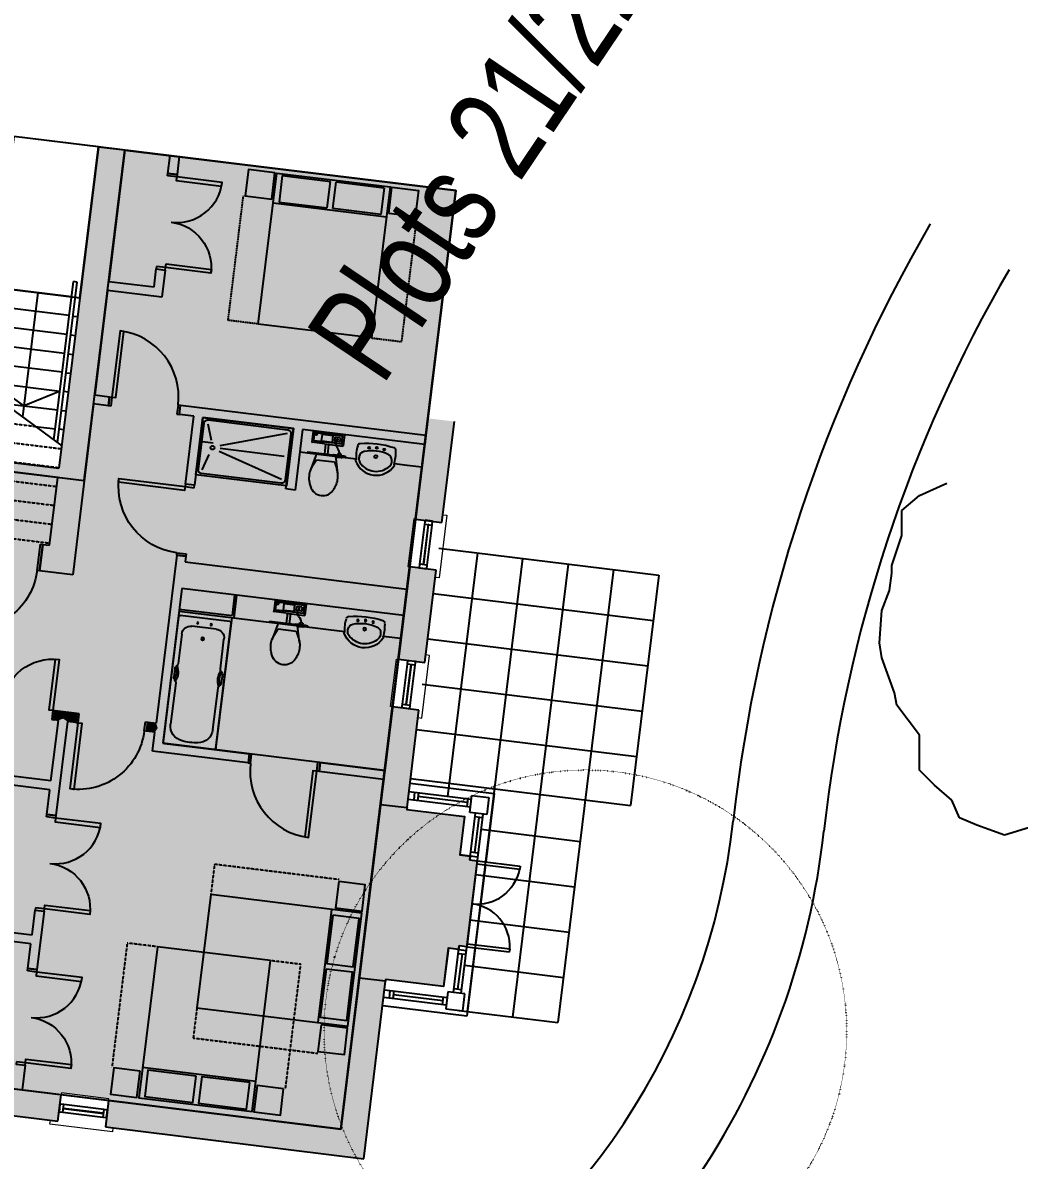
# Model space of a CAD drawing. Header units: millimetres. Extents: x 4912249 to 5235068, y 4796975 to 5005561.
# Drawn here: x 5096107 to 5109211, y 4966247 to 4981200 of the extents above; entities that cross this region are included whole.
import ezdxf

# ---------------------------------------------------------------- set-up
doc = ezdxf.new("R2010")
doc.units = ezdxf.units.MM
doc.linetypes.add('7715_N1_FP00$0$HIDDEN2', pattern=[4.7625, 3.175, -1.5875])
doc.linetypes.add('7715_SP01$0$ACAD_ISO07W100', pattern=[3, 0, -3])
for name, color, linetype, true_color in [('7715_ILU Area 1_FP00$0$_price band colour 4', 7, 'Continuous', 0xfabdcc), ('7715_ILU Area 1_FP00$0$_unit type N1 colour', 7, 'Continuous', 0x9ebfe3), ('7715_ILU Area 1_FP00$0$A012_N_SALES AREA', 7, 'Continuous', 0xffadeb)]:
    doc.layers.add(name, color=color, linetype=linetype, true_color=true_color)
for name, color, linetype in [('7715_ILU Area 1_FP00$0$A001A_xref insert', 7, 'Continuous'), ('7715_ILU Area 1_FP00$0$A201G_External Walls', 3, 'Continuous'), ('7715_ILU Area 1_FP00$0$A252G_Ext Windows', 7, 'Continuous'), ('7715_N1_FP00$0$A212GI_Internal walls', 3, 'Continuous'), ('7715_N1_FP00$0$A262G_internal doors', 7, 'Continuous'), ('7715_N1_FP00$0$A351G_stair struct', 1, 'Continuous'), ('7715_N1_FP00$0$A352G_stair balustrade', 1, 'Continuous'), ('7715_N1_FP00$0$A740G_sanitaryware', 1, 'Continuous'), ('7715_N1_FP00$0$Access Zone', 7, '7715_N1_FP00$0$HIDDEN2'), ('7715_N1_FP00$0$Furniture', 1, 'Continuous'), ('7715_N1_FP00$0$Furniture_ Bed location 2', 1, 'Continuous'), ('7715_N1_FP00$0$Furniture_Bed location 1', 1, 'Continuous'), ('7715_SP01$0$A941G_trees', 3, 'Continuous'), ('7715_SP01$0$Trees_removed', 1, '7715_SP01$0$ACAD_ISO07W100')]:
    doc.layers.add(name, color=color, linetype=linetype)
for name, color, linetype, plot in [('7715_N1_FP00$0$A012M_floor area', 6, 'Continuous', False), ('7715_SP01$0$Footpaths', 7, 'Continuous', False), ('7715_SP01$0$Patio Areas', 7, 'Continuous', False), ('7715_SP01$0$Text & Dims', 7, 'Continuous', False)]:
    doc.layers.add(name, color=color, linetype=linetype, plot=plot)
doc.layers.get('0').off()
doc.styles.add('7715_SP01$0$TITLE', font='ARIALN.TTF', dxfattribs={"width": 0.9})

# ---------------------------------------------------------------- blocks, each defined once
blk = doc.blocks.new('7715_ILU Area 1_FP00$0$2376mm square bay window with casement doors')
at = {"layer": '7715_ILU Area 1_FP00$0$A252G_Ext Windows', "lineweight": -3}
for p, q in [((581, 1002), (581, 1571)), ((581, 1571), (621, 1571)), ((621, 1002), (621, 1571)), ((1679, 1002), (1679, 1571)), ((1719, 1571), (1679, 1571)), ((1719, 1002), (1719, 1571)), ((-38, 1002), (2338, 1002)), ((581, 902), (-38, 902)), ((12, 1002), (12, 902)), ((12, 952), (481, 952)), ((481, 1002), (481, 902)), ((531, 1002), (531, 902)), ((581, 902), (581, 1002)), ((1719, 1002), (1719, 902)), ((2338, 902), (1719, 902)), ((1769, 902), (1769, 1002)), ((1819, 902), (1819, 1002)), ((1819, 952), (2288, 952)), ((2288, 1002), (2288, 902)), ((-212, 0), (-212, 828)), ((-212, 778), (-112, 778)), ((-162, 778), (-162, 125)), ((-112, 0), (-112, 828)), ((2412, 0), (2412, 828)), ((2512, 778), (2412, 778)), ((2462, 778), (2462, 125)), ((2512, 0), (2512, 828)), ((-212, 125), (-112, 125)), ((-212, 75), (-112, 75)), ((2512, 125), (2412, 125)), ((2512, 75), (2412, 75))]:
    blk.add_line(p, q, dxfattribs=at)
at = {"layer": '7715_ILU Area 1_FP00$0$A252G_Ext Windows', "color": 2, "lineweight": -3}
for p, q in [((-325, 1115), (581, 1115)), ((-325, 0), (-325, 1115)), ((-263, 828), (-263, 1053)), ((-263, 1053), (-38, 1053)), ((-38, 1053), (-38, 828)), ((621, 1115), (1679, 1115)), ((1719, 1115), (2625, 1115)), ((2338, 1053), (2338, 828)), ((2563, 1053), (2338, 1053)), ((2563, 828), (2563, 1053)), ((2625, 1115), (2625, 0)), ((531, 902), (531, 765)), ((1769, 902), (1769, 765)), ((-38, 828), (-263, 828)), ((25, 765), (531, 765)), ((25, 0), (25, 765)), ((1769, 765), (2275, 765)), ((2275, 765), (2275, 0)), ((2338, 828), (2563, 828)), ((0, 0), (25, 0)), ((2300, 0), (2275, 0))]:
    blk.add_line(p, q, dxfattribs=at)
at = {"layer": '7715_ILU Area 1_FP00$0$A252G_Ext Windows', "lineweight": -3}
for centre, start, end in [((581, 1002), 0, 85.9689), ((1719, 1002), 94.0311, 180)]:
    blk.add_arc(centre, 569, start, end, dxfattribs=at)
blk = doc.blocks.new('7715_N1_FP00$0$shower room whb+wc')
at = {"layer": '7715_N1_FP00$0$A740G_sanitaryware', "color": 1, "lineweight": -3}
for p, q in [((0, 1254), (0, 1425)), ((0, 0), (0, 746))]:
    blk.add_line(p, q, dxfattribs=at)
at = {"layer": '7715_N1_FP00$0$A740G_sanitaryware', "color": 1}
for p, q in [((16, 1255), (13, 1252)), ((16, 745), (13, 748)), ((-12, 104, 0), (-12, 612, 0)), ((-10, 611), (-12, 612)), ((-5, 609), (-10, 611)), ((0, 604), (-5, 609)), ((0, 103), (0, 604)), ((218, 531), (0, 477)), ((0, 477), (0, 367)), ((3, 562), (3, 478)), ((10, 553), (3, 553)), ((10, 488), (3, 488)), ((13, 550), (13, 491)), ((75, 470), (161, 511)), ((75, 230), (75, 470)), ((161, 511), (167, 513)), ((0, 332), (0, 367)), ((0, 332), (0, 222)), ((0, 222), (218, 169)), ((161, 189), (75, 230)), ((-12, 104), (-7, 104)), ((-7, 104), (0, 103))]:
    blk.add_line(p, q, dxfattribs=at)
at = {"layer": '7715_N1_FP00$0$A740G_sanitaryware', "color": 1, "linetype": 'Continuous'}
for p, q in [((-295, 390, 0), (-295, 553, 0)), ((-292, 556, 0), (-148, 556, 0)), ((-272, 533, 0), (-272, 462, 0)), ((-272, 462, 0), (-272, 309, 0)), ((-171, 536, 0), (-269, 536, 0)), ((-246, 503, 0), (-246, 462, 0)), ((-246, 462, 0), (-246, 441, 0)), ((-240, 509, 0), (-200, 509, 0)), ((-194, 503, 0), (-194, 462, 0)), ((-194, 462, 0), (-194, 441, 0)), ((-168, 533, 0), (-168, 462, 0)), ((-168, 462, 0), (-168, 409, 0)), ((-145, 309, 0), (-145, 553, 0)), ((-49, 521, 0), (-49, 519, 0)), ((-48, 521, 0), (-46, 522, 0)), ((-48, 519, 0), (-46, 518, 0)), ((-46, 522, 0), (-42, 522, 0)), ((-46, 518, 0), (-42, 518, 0)), ((-42, 522, 0), (-42, 522, 0)), ((-42, 522, 0), (-41, 522, 0)), ((-42, 518, 0), (-42, 518, 0)), ((-42, 518, 0), (-41, 518, 0)), ((-41, 522, 0), (-40, 522, 0)), ((-41, 518, 0), (-40, 518, 0)), ((-40, 542, 0), (-40, 520, 0)), ((-40, 542, 0), (-15, 542, 0)), ((-40, 498, 0), (-40, 520, 0)), ((-40, 498, 0), (-15, 498, 0)), ((-17, 592, 0), (-14, 592, 0)), ((-17, 592, 0), (-17, 589, 0)), ((-17, 589, 0), (-17, 586, 0)), ((-17, 586, 0), (-14, 586, 0)), ((-17, 451, 0), (-17, 454, 0)), ((-17, 454, 0), (-14, 454, 0)), ((-17, 448, 0), (-17, 451, 0)), ((-15, 520, 0), (-15, 542, 0)), ((-15, 498, 0), (-15, 520, 0)), ((-14, 592, 0), (-14, 589, 0)), ((-14, 589, 0), (-14, 542, 0)), ((-14, 547, 0), (-14, 533, 0)), ((-14, 520, 0), (-14, 535, 0)), ((-14, 520, 0), (-14, 448, 0)), ((-14, 507, 0), (-14, 505, 0)), ((-14, 494, 0), (-14, 507, 0)), ((-12, 594, 0), (-13, 594, 0)), ((-12, 589, 0), (-12, 594, 0)), ((-12, 520, 0), (-12, 589, 0)), ((-10, 549, 0), (-12, 549, 0)), ((-12, 452, 0), (-12, 520, 0)), ((-10, 492, 0), (-12, 492, 0)), ((-10, 582, 0), (0, 583, 0)), ((-10, 582, 0), (-10, 520, 0)), ((-10, 520, 0), (-10, 458, 0)), ((-10, 458, 0), (0, 458, 0)), ((-295, 147, 0), (-295, 390, 0)), ((-272, 309, 0), (-272, 290, 0)), ((-264, 409, 0), (-264, 271, 0)), ((-179, 412, 0), (-261, 412, 0)), ((-240, 435, 0), (-200, 435, 0)), ((-176, 409, 0), (-176, 271, 0)), ((-168, 409, 0), (-168, 390, 0)), ((-168, 390, 0), (-168, 212, 0)), ((-12, 370, 0), (-145, 370, 0)), ((-12, 330, 0), (-145, 330, 0)), ((-145, 309, 0), (-145, 147, 0)), ((-17, 448, 0), (-14, 448, 0)), ((-272, 290, 0), (-272, 212, 0)), ((-272, 212, 0), (-272, 167, 0)), ((-171, 164, 0), (-269, 164, 0)), ((-179, 268, 0), (-261, 268, 0)), ((-168, 212, 0), (-168, 167, 0)), ((-292, 144, 0), (-148, 144, 0))]:
    blk.add_line(p, q, dxfattribs=at)
at = {"layer": '7715_N1_FP00$0$A740G_sanitaryware', "color": 1, "ltscale": 2}
for p, q in [((-12, 583, 0), (0, 583, 0)), ((-12, 457, 0), (0, 457, 0))]:
    blk.add_line(p, q, dxfattribs=at)
at = {"layer": '7715_N1_FP00$0$A740G_sanitaryware', "color": 1, "linetype": 'Continuous'}
for points in [[(-12, 561, 0), (-12, 565, 0)], [(-12, 565, 0), (-12, 562, 0)], [(-12, 520, 0), (-12, 561, 0)], [(-12, 559, 0), (-12, 520, 0)], [(-12, 481, 0), (-12, 520, 0)], [(-12, 520, 0), (-12, 480, 0)], [(-12, 480, 0), (-12, 475, 0)], [(-12, 475, 0), (-12, 478, 0)]]:
    blk.add_polyline3d(points, dxfattribs=at)
at = {"layer": '7715_N1_FP00$0$A740G_sanitaryware', "color": 1}
for centre, radius in [((-165, 1100), 12), ((-176, 1000), 12), ((-165, 900), 12), ((-60, 1000), 20), ((-258, 186, 0), 12)]:
    blk.add_circle(centre, radius, dxfattribs=at)
at = {"layer": '7715_N1_FP00$0$A740G_sanitaryware', "color": 1, "linetype": 'Continuous'}
for centre, radius in [((-291, 552, 0), 2.5), ((-220, 472, 0), 6), ((-220, 472, 0), 4.8), ((-149, 552, 0), 2.5), ((-291, 148, 0), 2.5), ((-149, 148, 0), 2.5)]:
    blk.add_circle(centre, radius, dxfattribs=at)
at = {"layer": '7715_N1_FP00$0$A740G_sanitaryware', "color": 1, "ltscale": 2}
blk.add_circle((-258, 186, 0), 10.5, dxfattribs=at)
at = {"layer": '7715_N1_FP00$0$A740G_sanitaryware', "color": 1}
for centre, radius, start, end in [((931, 1000), 1156, 168.7938, 191.2062), ((-168, 1218), 36, 98.9679, 168.7938), ((-83, 682), 578, 80.4189, 98.9679), ((-32, 1136), 80, 95.964, 161.8026), ((-8, 904), 313, 90.578, 95.964), ((-11, 1137), 80, 49.9451, 90.578), ((22, 1250), 8, 63.6318, 139.8168), ((-102, 1000), 287, 296.3682, 63.6318), ((-126, 1000), 259, 310.0549, 49.9451), ((380, 1000), 514, 161.8026, 198.1974), ((-168, 782), 36, 191.2062, 261.0321), ((-83, 1318), 578, 261.0321, 279.5811), ((-32, 864), 80, 198.1974, 264.036), ((-8, 1096), 313, 264.036, 269.422), ((-11, 863), 80, 269.422, 310.0549), ((22, 750), 8, 220.1832, 296.3682), ((0, 562), 3, 0, 90), ((0, 478), 3, 270, 0), ((10, 550), 3, 0, 90), ((10, 491), 3, 270, 0), ((290, 240), 300, 103.847, 114.297), ((290, 240), 300, 71.776, 103.846), ((227, 50), 500, 65.366, 71.776), ((365, 350), 170, 294.633, 65.367), ((290, 460), 300, 244.593, 256.154), ((290, 460), 300, 256.154, 288.224), ((227, 650), 500, 288.224, 294.633)]:
    blk.add_arc(centre, radius, start, end, dxfattribs=at)
at = {"layer": '7715_N1_FP00$0$A740G_sanitaryware', "color": 1, "linetype": 'Continuous'}
for centre, radius, start, end in [((-292, 553, 0), 3, 90, 180), ((-269, 533, 0), 3, 90, 180), ((-240, 503, 0), 5.52, 90, 180), ((-200, 503, 0), 5.52, 0, 90), ((-171, 533, 0), 3, 0, 90), ((-148, 553, 0), 3, 0, 90), ((-48, 521, 0), 0.25, 100.0074, 179.9889), ((-48, 519, 0), 0.25, 180.0111, 259.9926), ((-17, 535, 0), 2, 0.0013, 41.4091), ((-17, 505, 0), 2, 318.5896, 0.002), ((-13, 592, 0), 1.6, 92.0099, 175.2571), ((-261, 409, 0), 3, 90, 180), ((-240, 441, 0), 5.52, 180, 270), ((-200, 441, 0), 5.52, 270, 0), ((-179, 409, 0), 3, 0, 90), ((-13, 448, 0), 1.6, 184.7341, 267.9962), ((-269, 167, 0), 3, 180, 270), ((-261, 271, 0), 3, 180, 270), ((-179, 271, 0), 3, 270, 0), ((-171, 167, 0), 3, 270, 0), ((-292, 147, 0), 3, 180, 270), ((-148, 147, 0), 3, 270, 0)]:
    blk.add_arc(centre, radius, start, end, dxfattribs=at)
at = {"layer": '7715_N1_FP00$0$A740G_sanitaryware', "color": 1, "ltscale": 2}
for centre, radius, start, end in [((-174, 529, 0), 73, 230.8759, 314.3366), ((-174, 529, 0), 74.3, 231.5549, 313.8133), ((-14, 377, 0), 148, 103.5904, 137.4723), ((-14, 377, 0), 147, 103.6322, 137.5369)]:
    blk.add_arc(centre, radius, start, end, dxfattribs=at)
blk = doc.blocks.new('7715_N1_FP00$0$1200x760 shower tray')
at = {"layer": '7715_N1_FP00$0$A740G_sanitaryware', "color": 1, "lineweight": -3}
for p, q in [((75, 1125), (342, 268)), ((380, 1125), (380, 275)), ((685, 1125), (418, 268)), ((75, 75), (285, 144)), ((685, 75), (475, 144))]:
    blk.add_line(p, q, dxfattribs=at)
blk.add_lwpolyline([(0, 0), (0, 1200), (760, 1200), (760, 0)], close=True, dxfattribs=at)
blk.add_lwpolyline([(25, 75), (25, 1125, -0.414214), (75, 1175), (685, 1175, -0.414214), (735, 1125), (735, 75, -0.414214), (685, 25), (75, 25, -0.414214)], format="xyb", close=True, dxfattribs=at)
blk.add_circle((380, 175), 25, dxfattribs=at)
blk = doc.blocks.new('7715_N1_FP00$0$Double bed + tables')
at = {"layer": '7715_N1_FP00$0$Access Zone', "ltscale": 0.5}
for p, q in [((-400, -2000), (-400, -350)), ((1900, -2000), (1900, -350)), ((0, -2000), (-400, -2000)), ((1500, -2000), (1900, -2000))]:
    blk.add_line(p, q, dxfattribs=at)
at = {"layer": '7715_N1_FP00$0$Furniture'}
for p, q in [((75, -25), (712.5, -25)), ((75, -25), (75, -375)), ((712.5, -375), (712.5, -25)), ((787.5, -375), (787.5, -25)), ((1425, -25), (787.5, -25)), ((1425, -25), (1425, -375)), ((1500, -400), (0, -400)), ((75, -375), (712.5, -375)), ((1425, -375), (787.5, -375))]:
    blk.add_line(p, q, dxfattribs=at)
for points in [[(-25, -350), (-25, 0), (-375, 0), (-375, -350)], [(0, -2000), (0, 0), (1500, 0), (1500, -2000)], [(1525, -350), (1525, 0), (1875, 0), (1875, -350)]]:
    blk.add_lwpolyline(points, close=True, dxfattribs=at)
blk = doc.blocks.new('7715_N1_FP00$0$bath layout 2')
at = {"layer": '7715_N1_FP00$0$A740G_sanitaryware', "color": 1}
for p, q in [((3, 376), (3, 2030)), ((23, 2050), (680, 2050)), ((700, 2030), (700, 376)), ((72, 1243), (72, 1791)), ((632, 1791), (632, 1243)), ((45, 1195), (63, 1218)), ((658, 1195), (640, 1218)), ((36, 1057), (36, 1170)), ((667, 1057), (667, 1170)), ((60, 1016), (47, 1029)), ((72, 596), (72, 988)), ((632, 988), (632, 596)), ((643, 1016), (656, 1029)), ((512, 476), (192, 476)), ((1314, 300), (1261, 518)), ((1281, 461), (1322, 375)), ((1562, 375), (1603, 461)), ((1623, 518), (1569, 300)), ((1603, 461), (1605, 467)), ((680, 356), (23, 356)), ((1195, 300), (1696, 300)), ((1196, 293), (1195, 300)), ((1424, 300), (1314, 300)), ((1322, 375), (1562, 375)), ((1424, 300), (1459, 300)), ((1569, 300), (1459, 300)), ((1654, 303), (1570, 303)), ((1579, 310), (1579, 303)), ((1641, 313), (1582, 313)), ((1644, 310), (1644, 303)), ((1696, 300), (1701, 295)), ((2195, 316), (2198, 313)), ((2706, 316), (2703, 313)), ((1196, 288), (1196, 293)), ((1196, 288, 0), (1704, 288, 0)), ((1701, 295), (1703, 290)), ((1703, 290), (1704, 288))]:
    blk.add_line(p, q, dxfattribs=at)
at = {"layer": '7715_N1_FP00$0$A740G_sanitaryware', "color": 1, "lineweight": -3}
for p, q in [((700, 300), (700, 2050)), ((0, 300), (725, 300)), ((725, 0), (725, 300)), ((725, 300), (2196, 300)), ((2705, 300), (2940, 300)), ((0, 275), (700, 275)), ((700, 0), (700, 275))]:
    blk.add_line(p, q, dxfattribs=at)
at = {"layer": '7715_N1_FP00$0$A740G_sanitaryware', "color": 1, "ltscale": 2}
for p, q in [((1549, 288, 0), (1549, 300, 0)), ((1675, 288, 0), (1675, 300, 0))]:
    blk.add_line(p, q, dxfattribs=at)
at = {"layer": '7715_N1_FP00$0$A740G_sanitaryware', "color": 1, "linetype": 'Continuous'}
for p, q in [((1550, 290, 0), (1550, 300, 0)), ((1674, 290, 0), (1675, 300, 0)), ((1236, 8, 0), (1236, 152, 0)), ((1401, 155, 0), (1239, 155, 0)), ((1401, 155, 0), (1645, 155, 0)), ((1422, 288, 0), (1422, 155, 0)), ((1462, 288, 0), (1462, 155, 0)), ((1612, 285, 0), (1540, 285, 0)), ((1540, 283, 0), (1540, 285, 0)), ((1540, 283, 0), (1543, 283, 0)), ((1543, 283, 0), (1546, 283, 0)), ((1544, 288, 0), (1612, 288, 0)), ((1546, 283, 0), (1546, 285, 0)), ((1612, 290, 0), (1550, 290, 0)), ((1584, 290, 0), (1584, 288, 0)), ((1586, 285, 0), (1599, 285, 0)), ((1590, 285, 0), (1612, 285, 0)), ((1590, 260, 0), (1590, 285, 0)), ((1590, 260, 0), (1612, 260, 0)), ((1599, 285, 0), (1597, 285, 0)), ((1610, 259, 0), (1610, 260, 0)), ((1610, 258, 0), (1610, 259, 0)), ((1610, 254, 0), (1610, 258, 0)), ((1610, 258, 0), (1610, 258, 0)), ((1611, 252, 0), (1610, 254, 0)), ((1613, 251, 0), (1611, 251, 0)), ((1674, 290, 0), (1612, 290, 0)), ((1612, 288, 0), (1681, 288, 0)), ((1612, 285, 0), (1627, 285, 0)), ((1612, 285, 0), (1634, 285, 0)), ((1634, 260, 0), (1612, 260, 0)), ((1613, 252, 0), (1614, 254, 0)), ((1614, 259, 0), (1614, 260, 0)), ((1614, 258, 0), (1614, 259, 0)), ((1614, 254, 0), (1614, 258, 0)), ((1614, 258, 0), (1614, 258, 0)), ((1639, 285, 0), (1625, 285, 0)), ((1681, 285, 0), (1634, 285, 0)), ((1634, 260, 0), (1634, 285, 0)), ((1641, 290, 0), (1641, 288, 0)), ((1648, 8, 0), (1648, 152, 0)), ((1678, 283, 0), (1678, 285, 0)), ((1681, 283, 0), (1678, 283, 0)), ((1681, 288, 0), (1686, 288, 0)), ((1684, 285, 0), (1681, 285, 0)), ((1684, 283, 0), (1681, 283, 0)), ((1684, 283, 0), (1684, 285, 0)), ((1686, 288, 0), (1686, 287, 0)), ((1239, 5, 0), (1482, 5, 0)), ((1256, 129, 0), (1256, 31, 0)), ((1304, 132, 0), (1259, 132, 0)), ((1304, 28, 0), (1259, 28, 0)), ((1482, 132, 0), (1304, 132, 0)), ((1382, 28, 0), (1304, 28, 0)), ((1360, 121, 0), (1360, 39, 0)), ((1501, 124, 0), (1363, 124, 0)), ((1501, 36, 0), (1363, 36, 0)), ((1401, 28, 0), (1382, 28, 0)), ((1554, 28, 0), (1401, 28, 0)), ((1501, 132, 0), (1482, 132, 0)), ((1482, 5, 0), (1645, 5, 0)), ((1554, 132, 0), (1501, 132, 0)), ((1504, 121, 0), (1504, 39, 0)), ((1527, 60, 0), (1527, 100, 0)), ((1554, 106, 0), (1533, 106, 0)), ((1554, 54, 0), (1533, 54, 0)), ((1625, 132, 0), (1554, 132, 0)), ((1595, 106, 0), (1554, 106, 0)), ((1595, 54, 0), (1554, 54, 0)), ((1625, 28, 0), (1554, 28, 0)), ((1600, 60, 0), (1600, 100, 0)), ((1628, 129, 0), (1628, 31, 0))]:
    blk.add_line(p, q, dxfattribs=at)
for points in [[(1567, 288, 0), (1570, 288, 0)], [(1572, 288, 0), (1567, 288, 0)], [(1612, 288, 0), (1572, 288, 0)], [(1573, 288, 0), (1612, 288, 0)], [(1612, 288, 0), (1652, 288, 0)], [(1651, 288, 0), (1612, 288, 0)], [(1652, 288, 0), (1657, 288, 0)], [(1657, 288, 0), (1654, 288, 0)]]:
    blk.add_polyline3d(points, dxfattribs=at)
at = {"layer": '7715_N1_FP00$0$A740G_sanitaryware', "color": 1}
for centre, radius in [((352, 626), 20), ((352, 626), 16), ((262, 426), 12), ((442, 426), 12), ((2450, 240), 20), ((1277, 42, 0), 12), ((2350, 135), 12), ((2450, 124), 12), ((2550, 135), 12)]:
    blk.add_circle(centre, radius, dxfattribs=at)
at = {"layer": '7715_N1_FP00$0$A740G_sanitaryware', "color": 1, "linetype": 'Continuous'}
for centre, radius in [((1240, 151, 0), 2.5), ((1644, 151, 0), 2.5), ((1240, 9, 0), 2.5), ((1564, 80, 0), 6), ((1564, 80, 0), 4.8), ((1644, 9, 0), 2.5)]:
    blk.add_circle(centre, radius, dxfattribs=at)
at = {"layer": '7715_N1_FP00$0$A740G_sanitaryware', "color": 1, "ltscale": 2}
blk.add_circle((1277, 42, 0), 10.5, dxfattribs=at)
at = {"layer": '7715_N1_FP00$0$A740G_sanitaryware', "color": 1}
for centre, radius, start, end in [((23, 2030), 20, 90, 180), ((272, 1791), 200, 96.9744, 180), ((352, 1137), 859, 83.0256, 96.9744), ((432, 1791), 200, 0, 83.0256), ((680, 2030), 20, 0, 90), ((-127, 1120), 194, 332.7274, 24.7389), ((-127, 1120), 214, 330.9091, 27.479), ((32, 1243), 40, 322.1091, 0), ((830, 1120), 214, 152.521, 209.0909), ((672, 1243), 40, 180, 217.8909), ((830, 1120), 194, 155.2611, 207.2726), ((76, 1170), 40, 142.1091, 180), ((76, 1057), 40, 180, 224.1201), ((627, 1057), 40, 315.8799, 0), ((627, 1170), 40, 0, 37.8909), ((32, 988), 40, 0, 44.1201), ((672, 988), 40, 135.8799, 180), ((1442, 665), 170, 24.633, 155.367), ((1552, 590), 300, 161.776, 193.846), ((1742, 527), 500, 155.367, 161.776), ((1142, 527), 500, 18.224, 24.634), ((1332, 590), 300, 346.154, 18.224), ((192, 596), 120, 180, 270), ((512, 596), 120, 270, 0), ((1552, 590), 300, 193.846, 205.407), ((1332, 590), 300, 335.703, 346.153), ((2450, 198), 287, 26.3682, 153.6318), ((23, 376), 20, 180, 270), ((680, 376), 20, 270, 0), ((1570, 300), 3, 90, 180), ((1582, 310), 3, 90, 180), ((1641, 310), 3, 0, 90), ((1654, 300), 3, 0, 90), ((2768, 217), 578, 170.4189, 188.9679), ((2200, 322), 8, 153.6318, 229.8168), ((2314, 289), 80, 139.9451, 180.578), ((2450, 174), 259, 40.0549, 139.9451), ((2587, 289), 80, 359.422, 40.0549), ((2132, 217), 578, 351.0321, 9.5811), ((2701, 322), 8, 310.1832, 26.3682), ((2546, 292), 313, 180.578, 185.964), ((2315, 268), 80, 185.964, 251.8026), ((2450, 680), 514, 251.8026, 288.1974), ((2586, 268), 80, 288.1974, 354.036), ((2354, 292), 313, 354.036, 359.422), ((2233, 132), 36, 188.9679, 258.7938), ((2450, 1231), 1156, 258.7938, 281.2062), ((2668, 132), 36, 281.2062, 351.0321)]:
    blk.add_arc(centre, radius, start, end, dxfattribs=at)
at = {"layer": '7715_N1_FP00$0$A740G_sanitaryware', "color": 1, "linetype": 'Continuous'}
for centre, radius, start, end in [((1239, 152, 0), 3, 90, 180), ((1540, 287, 0), 1.6, 182.0038, 265.2659), ((1597, 283, 0), 2, 89.998, 131.4104), ((1611, 252, 0), 0.25, 190.0074, 269.9889), ((1613, 252, 0), 0.25, 270.0111, 349.9926), ((1627, 283, 0), 2, 48.5909, 89.9987), ((1645, 152, 0), 3, 0, 90), ((1684, 287, 0), 1.6, 274.7429, 357.9901), ((1239, 8, 0), 3, 180, 270), ((1259, 129, 0), 3, 90, 180), ((1259, 31, 0), 3, 180, 270), ((1363, 121, 0), 3, 90, 180), ((1363, 39, 0), 3, 180, 270), ((1501, 121, 0), 3, 0, 90), ((1501, 39, 0), 3, 270, 0), ((1533, 100, 0), 5.52, 90, 180), ((1533, 60, 0), 5.52, 180, 270), ((1595, 100, 0), 5.52, 0, 90), ((1595, 60, 0), 5.52, 270, 0), ((1625, 129, 0), 3, 0, 90), ((1625, 31, 0), 3, 270, 0), ((1645, 8, 0), 3, 270, 0)]:
    blk.add_arc(centre, radius, start, end, dxfattribs=at)
at = {"layer": '7715_N1_FP00$0$A740G_sanitaryware', "color": 1, "ltscale": 2}
for centre, radius, start, end in [((1621, 126, 0), 74.3, 136.1867, 218.4451), ((1621, 126, 0), 73, 135.6634, 219.1241), ((1469, 286, 0), 147, 312.4631, 346.3678), ((1469, 286, 0), 148, 312.5277, 346.4096)]:
    blk.add_arc(centre, radius, start, end, dxfattribs=at)
at = {"layer": 'Defpoints'}
for p, q in [((0, 0), (0, 2050)), ((2940, 2050), (0, 2050)), ((2940, 0), (2940, 2050)), ((2940, 0), (0, 0))]:
    blk.add_line(p, q, dxfattribs=at)
blk = doc.blocks.new('7715_N1_FP00_4')
at = {"layer": '7715_N1_FP00$0$A212GI_Internal walls', "linetype": 'Continuous', "lineweight": 18}
for points in [[(2790, 4736), (2850, 4629), (2910, 4736), (2910, 5855), (2790, 5855)], [(7000, 4940), (6970, 5000), (6880, 5000), (6880, 4340), (6940, 4310), (7000, 4340)], [(8920, 4340), (8980, 4310), (9040, 4340), (9040, 4940), (8980, 4970), (8920, 4940)], [(4160, 4825), (3810, 4825), (3810, 4736), (4160, 4386)], [(-1469, 4736), (-1469, 4386), (271, 4386), (331, 4493), (331, 4736)], [(331, 4736), (331, 4493), (391, 4386), (1775, 4386), (1835, 4493), (1835, 4736)], [(1835, 4736), (1835, 4493), (1895, 4386), (2850, 4386), (2850, 4629), (2790, 4736)], [(2910, 4736), (2850, 4629), (2850, 4386), (4160, 4386), (3810, 4736)], [(271, 3786), (391, 3666), (391, 4386), (331, 4493), (271, 4386)], [(1775, 4190), (1895, 4190), (1895, 4386), (1835, 4493), (1775, 4386)], [(6080, 4395), (5960, 4395), (5960, 4280), (6050, 4280), (6080, 4340)], [(6080, 4340), (6050, 4280), (6080, 4220), (6940, 4220), (6940, 4310), (6880, 4340)], [(7000, 4340), (6940, 4310), (6940, 4220), (7327, 4220), (7327, 4340)], [(8593, 4340), (8593, 4220), (8980, 4220), (8980, 4310), (8920, 4340)], [(9040, 4340), (8980, 4310), (8980, 4220), (9367, 4220), (9367, 4340)], [(10633, 4340), (10633, 4220), (10960, 4220), (10960, 4340)], [(6080, 4220), (6050, 4280), (5960, 4280), (5960, 4110), (6080, 4110)], [(-1469, 3786), (-1469, 3666), (-1233, 3666), (-1233, 3786)], [(33, 3786), (33, 3666), (391, 3666), (271, 3786)], [(1775, 3000), (1865, 3000), (1895, 3060), (1895, 3250), (1775, 3250)], [(6080, 3170), (5960, 3170), (5960, 3060), (6020, 3030), (6080, 3060)], [(1775, 1680), (1865, 1680), (1895, 1740), (1895, 2940), (1865, 3000), (1775, 3000)], [(1895, 3060), (1865, 3000), (1895, 2940), (2795, 2940), (2795, 3060)], [(3735, 3060), (3735, 2940), (3810, 2940), (3985, 2951), (3985, 3060)], [(3985, 3060), (3985, 2951), (4160, 2940), (6020, 2940), (6020, 3030), (5960, 3060)], [(6080, 3060), (6020, 3030), (6020, 2940), (6210, 2940), (6330, 3060)], [(6330, 3060), (6210, 2940), (6210, 1795), (6330, 1795)], [(4160, 2940), (3985, 2951), (3810, 2940), (3810, 0), (4160, 0)], [(1775, 0), (1895, 0), (1895, 1620), (1865, 1680), (1775, 1680)], [(2695, 1620), (2695, 1740), (1895, 1740), (1865, 1680), (1895, 1620)], [(6330, 855), (6210, 855), (6210, 0), (6330, 0)]]:
    blk.add_hatch(color=30, dxfattribs=at).paths.add_polyline_path(points, flags=0)
at = {"layer": '7715_N1_FP00$0$A012M_floor area', "lineweight": -3}
for p, q in [((10960, 3462), (10960, 3462)), ((-1469, 2400), (-1469, 2400))]:
    blk.add_line(p, q, dxfattribs=at)
blk.add_lwpolyline([(10960, 1462), (10960, 0), (8560, 0), (6074, 0), (-1469, 0), (-1469, 2400), (-1469, 5855), (4160, 5855), (4160, 12480), (10960, 12480), (10960, 11017), (10960, 8418), (10960, 3462)], close=True, dxfattribs=at)
at = {"layer": '7715_N1_FP00$0$A012M_floor area', "color": 170, "lineweight": -3}
blk.add_lwpolyline([(2910, 5855), (2910, 4386), (-1469, 4386), (-1469, 0), (10960, 0), (10960, 12480), (4160, 12480), (4160, 5855)], close=True, dxfattribs=at)
at = {"layer": '7715_N1_FP00$0$A012M_floor area', "color": 220, "lineweight": -3}
blk.add_lwpolyline([(531, 5855), (531, 4736), (-1469, 4736), (-1469, 5855)], close=True, dxfattribs=at)
at = {"layer": '7715_N1_FP00$0$A212GI_Internal walls', "color": 3, "linetype": 'Continuous', "lineweight": -3}
for p, q in [((2790, 5855), (2790, 4736)), ((2910, 4736), (2910, 5855)), ((6880, 4340), (6880, 5190)), ((7000, 4340), (7000, 4940)), ((8920, 4940), (8920, 4340)), ((9040, 4340), (9040, 4940)), ((4160, 4825), (3810, 4825)), ((3810, 4825), (3810, 4736)), ((4160, 4386), (4160, 4825)), ((-1469, 4736), (-1469, 4386)), ((-1469, 4736), (2790, 4736)), ((3810, 4736), (2910, 4736)), ((-1469, 4386), (271, 4386)), ((271, 4386), (271, 3786)), ((391, 4386), (1775, 4386)), ((391, 3666), (391, 4386)), ((1775, 4386), (1775, 4190)), ((1895, 4386), (4160, 4386)), ((1895, 4190), (1895, 4386)), ((6080, 4395), (5960, 4395)), ((5960, 4110), (5960, 4395)), ((6080, 4340), (6080, 4395)), ((6880, 4340), (6080, 4340)), ((7327, 4340), (7000, 4340)), ((7327, 4220), (7327, 4340)), ((8593, 4340), (8593, 4220)), ((8920, 4340), (8593, 4340)), ((9367, 4340), (9040, 4340)), ((9367, 4220), (9367, 4340)), ((10633, 4340), (10633, 4220)), ((1775, 4190), (1895, 4190)), ((6080, 4110), (6080, 4220)), ((6080, 4220), (7327, 4220)), ((8593, 4220), (9367, 4220)), ((10633, 4220), (10960, 4220)), ((5960, 4110), (6080, 4110)), ((-1469, 3786), (-1469, 3666)), ((-1233, 3786), (-1469, 3786)), ((-1233, 3666), (-1233, 3786)), ((33, 3786), (33, 3666)), ((271, 3786), (33, 3786)), ((-1469, 3666), (-1233, 3666)), ((33, 3666), (391, 3666)), ((1895, 3250), (1775, 3250)), ((1775, 0), (1775, 3250)), ((1895, 3060), (1895, 3250)), ((6080, 3170), (5960, 3170)), ((5960, 3170), (5960, 3060)), ((6080, 3060), (6080, 3170)), ((2795, 3060), (1895, 3060)), ((2795, 2940), (2795, 3060)), ((3735, 3060), (3735, 2940)), ((3735, 3060), (5960, 3060)), ((6330, 3060), (6080, 3060)), ((6330, 1795), (6330, 3060)), ((1895, 1740), (1895, 2940)), ((1895, 2940), (2795, 2940)), ((3735, 2940), (3810, 2940)), ((3810, 2940), (3810, 0)), ((4160, 2940), (6210, 2940)), ((4160, 0), (4160, 2940)), ((6210, 2940), (6210, 1795)), ((6210, 1795), (6330, 1795)), ((2695, 1740), (1895, 1740)), ((2695, 1620), (2695, 1740)), ((1895, 0), (1895, 1620)), ((1895, 1620), (2695, 1620)), ((6330, 855), (6210, 855)), ((6210, 855), (6210, 0)), ((6330, 0), (6330, 855)), ((3810, 0), (4160, 0)), ((6210, 0), (6330, 0)), ((1775, 0), (1895, 0))]:
    blk.add_line(p, q, dxfattribs=at)
at = {"layer": '7715_N1_FP00$0$A262G_internal doors', "color": 1, "linetype": 'Continuous', "lineweight": -3}
for points in [[(3810, 4857), (3810, 4825), (4160, 4825), (4160, 4857)], [(5960, 4427), (5960, 4477), (5284, 4477), (5284, 4427)], [(6080, 4427), (6080, 4395), (5960, 4395), (5960, 4427)], [(7359, 4340), (7327, 4340), (7327, 4220), (7359, 4220)], [(8561, 4340), (8593, 4340), (8593, 4220), (8561, 4220)], [(9399, 4340), (9367, 4340), (9367, 4220), (9399, 4220)], [(10601, 4340), (10633, 4340), (10633, 4220), (10601, 4220)], [(1895, 4158), (1895, 4190), (1775, 4190), (1775, 4158)], [(7359, 4220), (7409, 4220), (7409, 3619), (7359, 3619)], [(8561, 4220), (8511, 4220), (8511, 3619), (8561, 3619)], [(9399, 4220), (9449, 4220), (9449, 3619), (9399, 3619)], [(10601, 4220), (10551, 4220), (10551, 3619), (10601, 3619)], [(1775, 4158), (1775, 4108), (899, 4108), (899, 4158)], [(5960, 4078), (5960, 4110), (6080, 4110), (6080, 4078)], [(6080, 4078), (6080, 4028), (6956, 4028), (6956, 4078)], [(2827, 3060), (2877, 3060), (2877, 3936), (2827, 3936)], [(-1201, 3786), (-1233, 3786), (-1233, 3666), (-1201, 3666)], [(1, 3786), (33, 3786), (33, 3666), (1, 3666)], [(-1201, 3666), (-1151, 3666), (-1151, 3065), (-1201, 3065)], [(1, 3666), (-49, 3666), (-49, 3065), (1, 3065)], [(1895, 3282), (1895, 3250), (1775, 3250), (1775, 3282)], [(5960, 3202), (5960, 3170), (6080, 3170), (6080, 3202)], [(2827, 2940), (2795, 2940), (2795, 3060), (2827, 3060)], [(3703, 2940), (3735, 2940), (3735, 3060), (3703, 3060)], [(6210, 1763), (6210, 1795), (6330, 1795), (6330, 1763)], [(6330, 887), (6330, 937), (7206, 937), (7206, 887)], [(6210, 887), (6210, 855), (6330, 855), (6330, 887)]]:
    blk.add_lwpolyline(points, close=True, dxfattribs=at)
at = {"layer": '7715_N1_FP00$0$A262G_internal doors', "color": 7, "linetype": 'Continuous', "lineweight": -3}
for centre, radius, start, end in [((4160, 5733), 876, 270, 0), ((5960, 4427), 676, 90, 180), ((8561, 4220), 601, 180, 270), ((10601, 4220), 601, 180, 270), ((6080, 4078), 876, 270, 0), ((2827, 3060), 876, 0, 90), ((1, 3666), 601, 180, 270)]:
    blk.add_arc(centre, radius, start, end, dxfattribs=at)
at = {"layer": '7715_N1_FP00$0$A262G_internal doors', "color": 7, "linetype": 'Continuous', "lineweight": -3, "extrusion": (0, 0, -1)}
for centre, radius, start, end in [((-7359, 4220), 601, 180, 270), ((-9399, 4220), 601, 180, 270), ((-1775, 4158), 876, 270, 0), ((1201, 3666), 601, 180, 270), ((-6330, 887), 876, 90, 180)]:
    blk.add_arc(centre, radius, start, end, dxfattribs=at)
at = {"layer": '7715_N1_FP00$0$A351G_stair struct', "lineweight": -3}
for p, q in [((1864, 5855), (2493, 4736)), ((531, 4846), (531, 5745)), ((781, 4846), (781, 5745)), ((1031, 4846), (1031, 5745)), ((1281, 4846), (1281, 5745)), ((1531, 4846), (1531, 5745)), ((1781, 5745), (1781, 4846)), ((2031, 5558), (2031, 4846)), ((531, 5295), (2179, 5295)), ((2281, 5113), (2281, 4846)), ((331, 4796), (331, 4846)), ((531, 4796), (531, 4736)), ((781, 4796), (781, 4736)), ((1031, 4796), (1031, 4736)), ((1281, 4796), (1281, 4736)), ((1531, 4796), (1531, 4736)), ((1781, 4736), (1781, 4796)), ((2031, 4796), (2031, 4736)), ((2281, 4736), (2281, 4796))]:
    blk.add_line(p, q, dxfattribs=at)
at = {"layer": '7715_N1_FP00$0$A351G_stair struct', "linetype": '7715_N1_FP00$0$HIDDEN2', "lineweight": -3}
for p, q in [((2281, 5855), (2281, 5113)), ((2531, 5855), (2531, 4736)), ((2781, 5855), (2781, 4736)), ((3031, 5855), (3031, 4736)), ((3281, 5855), (3281, 4736)), ((3531, 5855), (3531, 4736)), ((3781, 5855), (3781, 4736))]:
    blk.add_line(p, q, dxfattribs=at)
at = {"layer": '7715_N1_FP00$0$A351G_stair struct', "lineweight": -3, "const_width": 25}
blk.add_lwpolyline([(1781, 5745), (2031, 5295), (1781, 4846)], dxfattribs=at)
at = {"layer": '7715_N1_FP00$0$A352G_stair balustrade', "lineweight": -3}
for p, q in [((2431, 4846), (331, 4846)), ((2459, 4796), (331, 4796))]:
    blk.add_line(p, q, dxfattribs=at)
at = {"layer": '7715_N1_FP00$0$A740G_sanitaryware', "color": 1, "lineweight": -3}
blk.add_line((2215, 2765), (2215, 2940), dxfattribs=at)
at = {"layer": '7715_N1_FP00$0$A740G_sanitaryware', "lineweight": -3}
blk.add_line((2190, 195), (2190, 0), dxfattribs=at)
at = {"layer": '7715_N1_FP00$0$Access Zone', "lineweight": -3}
for points in [[(8875, 2685), (8875, 3085), (10525, 3085)], [(7708, 421), (7708, 2071), (8108, 2071)], [(9608, 2071), (10008, 2071), (10008, 421)], [(10525, 785), (8875, 785), (8875, 1185)]]:
    blk.add_lwpolyline(points, dxfattribs=at)
at = {"layer": '7715_N1_FP00$0$Furniture_ Bed location 2', "lineweight": -3}
for points in [[(8108, 2071), (9608, 2071), (9608, 71), (8108, 71)], [(7733, 421), (8083, 421), (8083, 71), (7733, 71)], [(8183, 446), (8821, 446), (8821, 96), (8183, 96)], [(8896, 446), (9533, 446), (9533, 96), (8896, 96)], [(9633, 421), (9983, 421), (9983, 71), (9633, 71)]]:
    blk.add_lwpolyline(points, close=True, dxfattribs=at)
blk.add_lwpolyline([(8108, 471), (9608, 471)], dxfattribs=at)
at = {"layer": '7715_N1_FP00$0$Furniture_Bed location 1', "lineweight": -3}
for points in [[(10525, 2710), (10525, 3060), (10875, 3060), (10875, 2710)], [(8875, 1185), (8875, 2685), (10875, 2685), (10875, 1185)], [(10500, 1973), (10500, 2610), (10850, 2610), (10850, 1973)], [(10500, 1260), (10500, 1898), (10850, 1898), (10850, 1260)], [(10525, 810), (10525, 1160), (10875, 1160), (10875, 810)]]:
    blk.add_lwpolyline(points, close=True, dxfattribs=at)
blk.add_lwpolyline([(10475, 1185), (10475, 2685)], dxfattribs=at)
at = {"lineweight": -3, "xscale": -1, "rotation": 180}
for name, p in [('7715_N1_FP00$0$1200x760 shower tray', (1895, 2940)), ('7715_N1_FP00$0$shower room whb+wc', (2190, 1620))]:
    blk.add_blockref(name, p, dxfattribs=at)
at = {"lineweight": -3, "rotation": 270}
blk.add_blockref('7715_N1_FP00$0$bath layout 2', (4160, 2940), dxfattribs=at)
at = {"layer": '7715_N1_FP00$0$Furniture', "lineweight": -3, "xscale": -1, "rotation": 90}
blk.add_blockref('7715_N1_FP00$0$Double bed + tables', (-1412, 2365), dxfattribs=at)

msp = doc.modelspace()

# ---------------------------------------------------------------- hatches: boundary and pattern name
at = {"layer": '7715_ILU Area 1_FP00$0$A012_N_SALES AREA', "lineweight": -3, "true_color": 0xffadeb}
msp.add_hatch(color=221, dxfattribs=at).paths.add_polyline_path([(5095458, 4975360), (5096916, 4975181), (5097450, 4979527), (5101803, 4978993), (5100812, 4970924), (5101160, 4970882), (5101157, 4970857), (5101916, 4970764), (5101854, 4970261), (5101990, 4970245), (5101984, 4970195), (5102083, 4970183), (5101945, 4969053), (5101845, 4969066), (5101839, 4969016), (5101703, 4969033), (5101642, 4968530), (5100882, 4968624), (5100879, 4968599), (5100532, 4968642), (5100288, 4966656), (5087901, 4968177), (5088730, 4974927), (5089524, 4974829), (5089570, 4975201), (5089594, 4975198), (5089685, 4975933), (5091918, 4975659), (5091828, 4974924), (5091853, 4974921), (5091807, 4974549), (5095306, 4974119)])
at = {"layer": '7715_ILU Area 1_FP00$0$A201G_External Walls', "linetype": 'Continuous', "lineweight": 18}
for points in [[(5101783, 4975958), (5101435, 4976000), (5101273, 4974674), (5101620, 4974632)], [(5101543, 4974006), (5101196, 4974049), (5101047, 4972833), (5101394, 4972790)], [(5101317, 4972165), (5100970, 4972208), (5100812, 4970924), (5101160, 4970882)], [(5100879, 4968599), (5100532, 4968642), (5100288, 4966656), (5100593, 4966266)], [(5096569, 4966760), (5096612, 4967108), (5093830, 4967449), (5093787, 4967102)], [(5100593, 4966266), (5100288, 4966656), (5097237, 4967031), (5097194, 4966684)]]:
    msp.add_hatch(color=7, dxfattribs=at).paths.add_polyline_path(points, flags=0)

# ---------------------------------------------------------------- linework, layer by layer
at = {"layer": '7715_ILU Area 1_FP00$0$_price band colour 4', "lineweight": -3}
msp.add_lwpolyline([(5095458, 4975360), (5096916, 4975181), (5097450, 4979527), (5101803, 4978993), (5100812, 4970924), (5101160, 4970882), (5101157, 4970857), (5101916, 4970764), (5101854, 4970261), (5101990, 4970245), (5101984, 4970195), (5102083, 4970183), (5101945, 4969053), (5101845, 4969066), (5101839, 4969016), (5101703, 4969033), (5101642, 4968530), (5100882, 4968624), (5100879, 4968599), (5100532, 4968642), (5100288, 4966656), (5087901, 4968177)], dxfattribs=at)
at = {"layer": '7715_ILU Area 1_FP00$0$_unit type N1 colour', "lineweight": -3}
msp.add_lwpolyline([(5095458, 4975360), (5096916, 4975181), (5097450, 4979527), (5101803, 4978993), (5100812, 4970924), (5101160, 4970882), (5101157, 4970857), (5101916, 4970764), (5101854, 4970261), (5101990, 4970245), (5101984, 4970195), (5102083, 4970183), (5101945, 4969053), (5101845, 4969066), (5101839, 4969016), (5101703, 4969033), (5101642, 4968530), (5100882, 4968624), (5100879, 4968599), (5100532, 4968642), (5100288, 4966656), (5087901, 4968177)], dxfattribs=at)
at = {"layer": '7715_ILU Area 1_FP00$0$A201G_External Walls', "color": 3, "linetype": 'Continuous', "lineweight": -3}
for p, q in [((5101435, 4976000), (5101273, 4974674)), ((5101620, 4974632), (5101783, 4975958)), ((5101273, 4974674), (5101620, 4974632)), ((5101196, 4974049), (5101047, 4972833)), ((5101543, 4974006), (5101196, 4974049)), ((5101394, 4972790), (5101543, 4974006)), ((5101047, 4972833), (5101394, 4972790)), ((5100970, 4972208), (5100812, 4970924)), ((5101317, 4972165), (5100970, 4972208)), ((5101160, 4970882), (5101317, 4972165)), ((5100812, 4970924), (5101160, 4970882)), ((5100532, 4968642), (5100288, 4966656)), ((5100879, 4968599), (5100532, 4968642)), ((5100593, 4966266), (5100879, 4968599)), ((5096612, 4967108), (5093830, 4967449)), ((5093787, 4967102), (5096569, 4966760)), ((5096569, 4966760), (5096612, 4967108)), ((5097237, 4967031), (5097194, 4966684)), ((5100288, 4966656), (5097237, 4967031)), ((5097194, 4966684), (5100593, 4966266))]:
    msp.add_line(p, q, dxfattribs=at)
at = {"layer": '7715_ILU Area 1_FP00$0$A252G_Ext Windows', "color": 50, "linetype": 'Continuous', "lineweight": 18}
for p, q in [((5101682, 4974725), (5101581, 4973901)), ((5101632, 4974731), (5101682, 4974725)), ((5101248, 4974677), (5101171, 4974052)), ((5101273, 4974674), (5101248, 4974677)), ((5101171, 4974052), (5101196, 4974049)), ((5101581, 4973901), (5101531, 4973907)), ((5100945, 4972211), (5101022, 4972836)), ((5101022, 4972836), (5101047, 4972833)), ((5101355, 4972060), (5101456, 4972884)), ((5101456, 4972884), (5101406, 4972890)), ((5100970, 4972208), (5100945, 4972211)), ((5101305, 4972066), (5101355, 4972060)), ((5096615, 4967133), (5096612, 4967108)), ((5097240, 4967056), (5096615, 4967133)), ((5097237, 4967031), (5097240, 4967056)), ((5096464, 4966723), (5096470, 4966773)), ((5097288, 4966622), (5096464, 4966723)), ((5097294, 4966671), (5097288, 4966622))]:
    msp.add_line(p, q, dxfattribs=at)
at = {"layer": '7715_ILU Area 1_FP00$0$A252G_Ext Windows', "color": 7, "linetype": 'Continuous', "lineweight": 25}
for p, q in [((5101391, 4974609), (5101326, 4974083)), ((5101440, 4974603), (5101375, 4974077)), ((5101376, 4974077), (5101441, 4974603)), ((5101425, 4974071), (5101490, 4974597)), ((5101441, 4974603), (5101440, 4974603)), ((5101375, 4974077), (5101376, 4974077)), ((5101100, 4972242), (5101165, 4972768)), ((5101149, 4972236), (5101214, 4972762)), ((5101215, 4972762), (5101150, 4972236)), ((5101264, 4972756), (5101199, 4972230)), ((5101214, 4972762), (5101215, 4972762)), ((5101150, 4972236), (5101149, 4972236)), ((5097166, 4966864), (5096640, 4966929)), ((5096640, 4966929), (5096640, 4966928)), ((5096640, 4966928), (5097166, 4966863)), ((5097172, 4966913), (5096646, 4966978)), ((5096634, 4966878), (5097160, 4966814)), ((5097166, 4966863), (5097166, 4966864))]:
    msp.add_line(p, q, dxfattribs=at)
at = {"layer": '7715_ILU Area 1_FP00$0$A252G_Ext Windows', "color": 7, "linetype": 'Continuous', "lineweight": -3}
for p, q in [((5101397, 4974659), (5101391, 4974609)), ((5101391, 4974609), (5101490, 4974597)), ((5101496, 4974647), (5101397, 4974659)), ((5101490, 4974597), (5101496, 4974647)), ((5101326, 4974083), (5101320, 4974034)), ((5101320, 4974034), (5101419, 4974021)), ((5101425, 4974071), (5101326, 4974083)), ((5101419, 4974021), (5101425, 4974071)), ((5101165, 4972768), (5101171, 4972818)), ((5101264, 4972756), (5101165, 4972768)), ((5101171, 4972818), (5101270, 4972806)), ((5101270, 4972806), (5101264, 4972756)), ((5101094, 4972193), (5101100, 4972242)), ((5101193, 4972180), (5101094, 4972193)), ((5101100, 4972242), (5101199, 4972230)), ((5101199, 4972230), (5101193, 4972180)), ((5096597, 4966984), (5096584, 4966885)), ((5096646, 4966978), (5096597, 4966984)), ((5096634, 4966878), (5096646, 4966978)), ((5096584, 4966885), (5096634, 4966878)), ((5097172, 4966913), (5097160, 4966814)), ((5097160, 4966814), (5097210, 4966808)), ((5097222, 4966907), (5097172, 4966913)), ((5097210, 4966808), (5097222, 4966907))]:
    msp.add_line(p, q, dxfattribs=at)
at = {"layer": '7715_SP01$0$A941G_trees'}
for p, q in [((5107898, 4974984), (5108259, 4975148)), ((5107668, 4974787), (5107898, 4974984)), ((5107668, 4974459), (5107668, 4974787)), ((5107536, 4974065), (5107668, 4974459)), ((5107504, 4973737), (5107536, 4973966)), ((5107536, 4973966), (5107536, 4974065)), ((5107405, 4973474), (5107504, 4973737)), ((5107372, 4973047), (5107405, 4973474)), ((5107405, 4972850), (5107372, 4973047)), ((5107569, 4972391), (5107405, 4972850)), ((5107602, 4972227), (5107569, 4972391)), ((5107898, 4971833), (5107602, 4972227)), ((5107898, 4971538), (5107898, 4971833)), ((5107898, 4971373), (5107898, 4971538)), ((5108095, 4971176), (5107898, 4971373)), ((5108325, 4970980), (5108095, 4971176)), ((5108424, 4970750), (5108325, 4970980)), ((5108654, 4970651), (5108424, 4970750)), ((5109015, 4970520), (5108654, 4970651)), ((5109344, 4970619), (5109015, 4970520))]:
    msp.add_line(p, q, dxfattribs=at)
at = {"layer": '7715_SP01$0$Footpaths'}
for centre, radius, start, end in [((5125328, 4968500), 20000, 149.8112, 173.6752), ((5125328, 4968500), 18800, 149.8112, 173.6752), ((5096504, 4971695), 9000, 299.356, 353.6752), ((5096504, 4971695), 10200, 299.356, 353.6752)]:
    msp.add_arc(centre, radius, start, end, dxfattribs=at)
at = {"layer": '7715_SP01$0$Patio Areas'}
for p, q in [((5101578, 4974293), (5104472, 4973938)), ((5101697, 4971029), (5102090, 4974230)), ((5101954, 4968202), (5102685, 4974157)), ((5103281, 4974084), (5102549, 4968129)), ((5103876, 4974011), (5103145, 4968056)), ((5104472, 4973938), (5104100, 4970911)), ((5101505, 4973698), (5104399, 4973342)), ((5101432, 4973102), (5104326, 4972747)), ((5101359, 4972507), (5104252, 4972151)), ((5101286, 4971911), (5104179, 4971556)), ((5101207, 4971266), (5104100, 4970911)), ((5102134, 4970598), (5103437, 4970438)), ((5102061, 4970002), (5103364, 4969842)), ((5101988, 4969407), (5103291, 4969247)), ((5101915, 4968811), (5103218, 4968651)), ((5101842, 4968216), (5103145, 4968056))]:
    msp.add_line(p, q, dxfattribs=at)
at = {"layer": '7715_SP01$0$Trees_removed', "ltscale": 0.4}
msp.add_circle((5103505, 4967941, 105667), 3436, dxfattribs=at)

# ---------------------------------------------------------------- block references
at = {"lineweight": -3, "rotation": 262.999999991129}
msp.add_blockref('7715_ILU Area 1_FP00$0$2376mm square bay window with casement doors', (5101160, 4970882), dxfattribs=at)
at = {"layer": '7715_ILU Area 1_FP00$0$A001A_xref insert', "lineweight": -3, "xscale": -1, "rotation": 82.99999998650419}
msp.add_blockref('7715_N1_FP00_4', (5101624, 4977535), dxfattribs=at)

# ---------------------------------------------------------------- texts
at = {"layer": '7715_SP01$0$Text & Dims', "color": 3, "lineweight": -3, "style": '7715_SP01$0$TITLE', "width": 0.9}
msp.add_text('Plots 21/22-H', height=1250, rotation=56.0623, dxfattribs=at).set_placement((5100833, 4976411))

doc.saveas('drawing.dxf')
